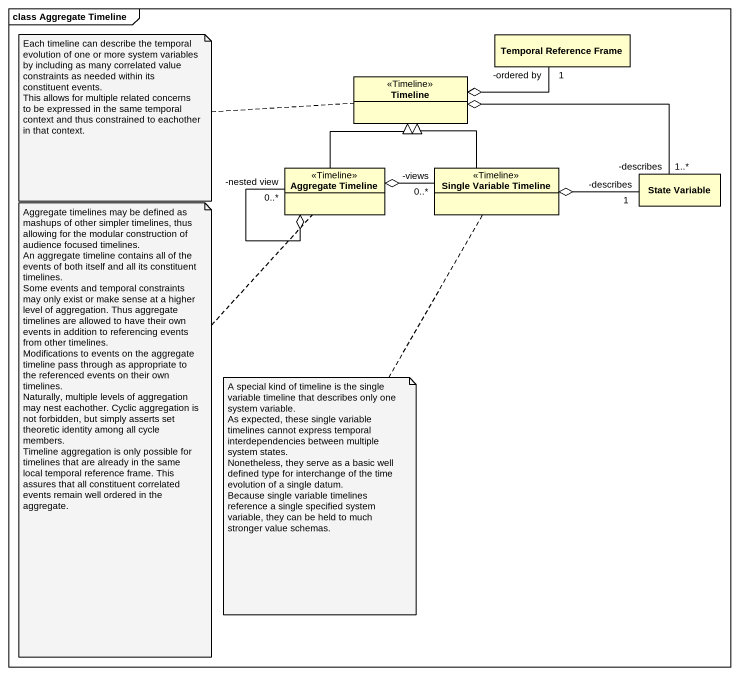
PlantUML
@startuml
mainframe class Aggregate Timeline
hide circle
hide empty members
class "Temporal Reference Frame" as Temporal_Reference_Frame
class Timeline <<Timeline>>
class "Aggregate Timeline" as Aggregate_Timeline <<Timeline>>
class "Single Variable Timeline" as Single_Variable_Timeline <<Timeline>>
class "State Variable" as State_Variable
Timeline o-right- "-ordered by\n1" Temporal_Reference_Frame
Timeline o-right- "-describes\n1..*" State_Variable
Aggregate_Timeline -up-|> Timeline
Aggregate_Timeline o-- "-nested view\n0..*" Aggregate_Timeline
Aggregate_Timeline o-right- "-views\n0..*" Single_Variable_Timeline
Single_Variable_Timeline -up-|> Timeline
Single_Variable_Timeline o-right- "-describes\n1" State_Variable
note left of Timeline
  Each timeline can describe the temporal evolution of one or more system variables by including as many correlated value constraints as needed within its constituent events.
  This allows for multiple related concerns to be expressed in the same temporal context and thus constrained to eachother in that context.
end note
note bottom of Aggregate_Timeline
  Aggregate timelines may be defined as mashups of other simpler timelines, thus allowing for the modular construction of audience focused timelines.
  An aggregate timeline contains all of the events of both itself and all its constituent timelines.
  Some events and temporal constraints may only exist or make sense at a higher level of aggregation. Thus aggregate timelines are allowed to have their own events in addition to referencing events from other timelines.
  Modifications to events on the aggregate timeline pass through as appropriate to the referenced events on their own timelines.
  Naturally, multiple levels of aggregation may nest eachother. Cyclic aggregation is not forbidden, but simply asserts set theoretic identity among all cycle members.
  Timeline aggregation is only possible for timelines that are already in the same local temporal reference frame. This assures that all constituent correlated events remain well ordered in the aggregate.
end note
note bottom of Single_Variable_Timeline
  A special kind of timeline is the single variable timeline that describes only one system variable.
  As expected, these single variable timelines cannot express temporal interdependencies between multiple system states.
  Nonetheless, they serve as a basic well defined type for interchange of the time evolution of a single datum.
  Because single variable timelines reference a single specified system variable, they can be held to much stronger value schemas.
end note
@enduml
